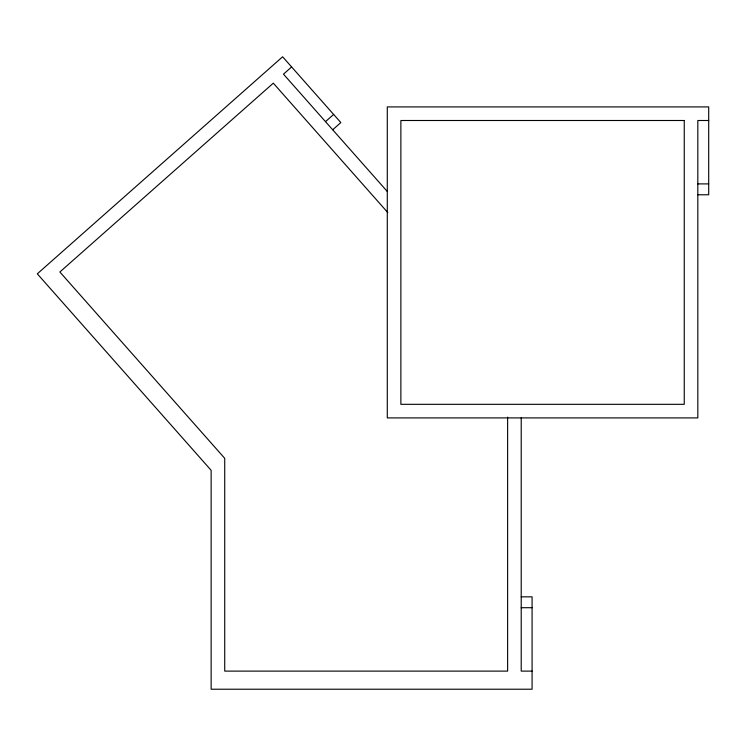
<?xml version="1.0" encoding="UTF-8"?>
<svg xmlns="http://www.w3.org/2000/svg" width="746" height="746" viewBox="0 0 746 746"><rect width="100%" height="100%" fill="white"/><g stroke="black" fill="none" stroke-linecap="round" stroke-linejoin="round"><path stroke-width="1.12" d="M291.621 66.953L283.48 74.152L387.286 191.489M325.489 121.635L333.63 114.436M332.697 129.776L340.838 122.577L282.622 56.78L37.3 273.819L211.137 470.306L211.137 689.22L532.085 689.22L532.085 596.837L521.212 596.837M708.7 120.498L697.827 120.498L697.827 417.909L387.286 417.909L387.286 106.911L708.7 106.911L708.7 194.771L697.827 194.771M697.827 183.898L708.7 183.898M521.212 607.71L532.085 607.71M532.085 671.111L521.212 671.111L521.212 417.909M387.808 212.582L273.306 83.16L59.867 271.992L224.723 458.324L224.723 671.111L507.625 671.111L507.625 417.135M684.25 120.498L400.872 120.498L400.872 404.323L684.25 404.323L684.25 120.498"/></g></svg>
